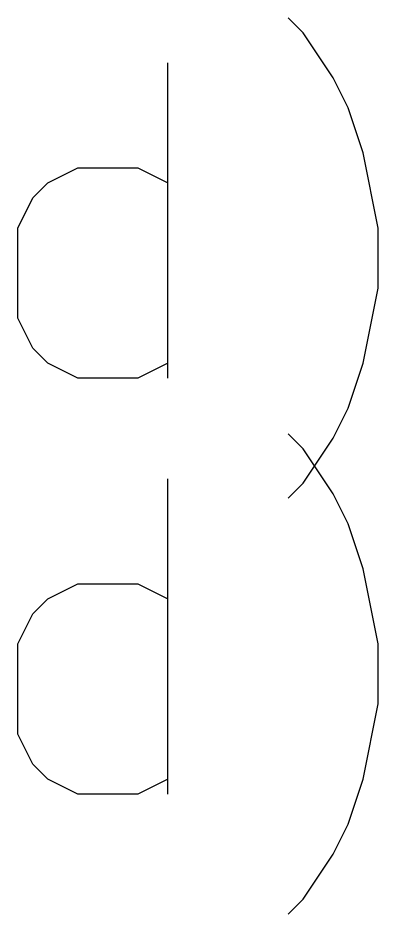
# Model space of a CAD drawing. Header units: millimetres. Extents: x 84 to 218, y -151 to -51.
# Drawn here: x 150.46 to 152.75, y -150.56 to -144.87 of the extents above; entities that cross this region are included whole.
import ezdxf

# ---------------------------------------------------------------- set-up
doc = ezdxf.new("R2010")
doc.units = ezdxf.units.MM
doc.layers.add('BLACK', color=250, linetype='CONTINUOUS')

msp = doc.modelspace()

# ---------------------------------------------------------------- linework, layer by layer
at = {"layer": 'BLACK', "linetype": 'CONTINUOUS'}
for p, q in [((152.270393, -144.964343), (152.175155, -144.869105)), ((152.460869, -145.250058), (152.270393, -144.964343)), ((151.41325, -147.15482), (151.41325, -145.15482)), ((152.556107, -145.440534), (152.460869, -145.250058)), ((152.651345, -145.726248), (152.556107, -145.440534)), ((152.746583, -146.202439), (152.651345, -145.726248)), ((150.651345, -145.916724), (150.841821, -145.821486)), ((150.841821, -145.821486), (151.222774, -145.821486)), ((151.222774, -145.821486), (151.41325, -145.916724)), ((150.556107, -146.011962), (150.651345, -145.916724)), ((150.460869, -146.202439), (150.556107, -146.011962)), ((150.460869, -146.773867), (150.460869, -146.202439)), ((152.746583, -146.583391), (152.746583, -146.202439)), ((152.651345, -147.059582), (152.746583, -146.583391)), ((150.556107, -146.964343), (150.460869, -146.773867)), ((150.651345, -147.059582), (150.556107, -146.964343)), ((150.841821, -147.15482), (150.651345, -147.059582)), ((151.41325, -147.059582), (151.222774, -147.15482)), ((152.556107, -147.345296), (152.651345, -147.059582)), ((151.222774, -147.15482), (150.841821, -147.15482)), ((152.460869, -147.535772), (152.556107, -147.345296)), ((152.270393, -147.604343), (152.175155, -147.509105)), ((152.270393, -147.821486), (152.460869, -147.535772)), ((152.460869, -147.890058), (152.270393, -147.604343)), ((151.41325, -149.79482), (151.41325, -147.79482)), ((152.175155, -147.916724), (152.270393, -147.821486)), ((152.556107, -148.080534), (152.460869, -147.890058)), ((152.651345, -148.366248), (152.556107, -148.080534)), ((152.746583, -148.842439), (152.651345, -148.366248)), ((150.651345, -148.556724), (150.841821, -148.461486)), ((150.841821, -148.461486), (151.222774, -148.461486)), ((151.222774, -148.461486), (151.41325, -148.556724)), ((150.556107, -148.651962), (150.651345, -148.556724)), ((150.460869, -148.842439), (150.556107, -148.651962)), ((150.460869, -149.413867), (150.460869, -148.842439)), ((152.746583, -149.223391), (152.746583, -148.842439)), ((152.651345, -149.699582), (152.746583, -149.223391)), ((150.556107, -149.604343), (150.460869, -149.413867)), ((150.651345, -149.699582), (150.556107, -149.604343)), ((150.841821, -149.79482), (150.651345, -149.699582)), ((151.41325, -149.699582), (151.222774, -149.79482)), ((152.556107, -149.985296), (152.651345, -149.699582)), ((151.222774, -149.79482), (150.841821, -149.79482)), ((152.460869, -150.175772), (152.556107, -149.985296)), ((152.270393, -150.461486), (152.460869, -150.175772)), ((152.175155, -150.556724), (152.270393, -150.461486))]:
    msp.add_line(p, q, dxfattribs=at)

doc.saveas('drawing.dxf')
